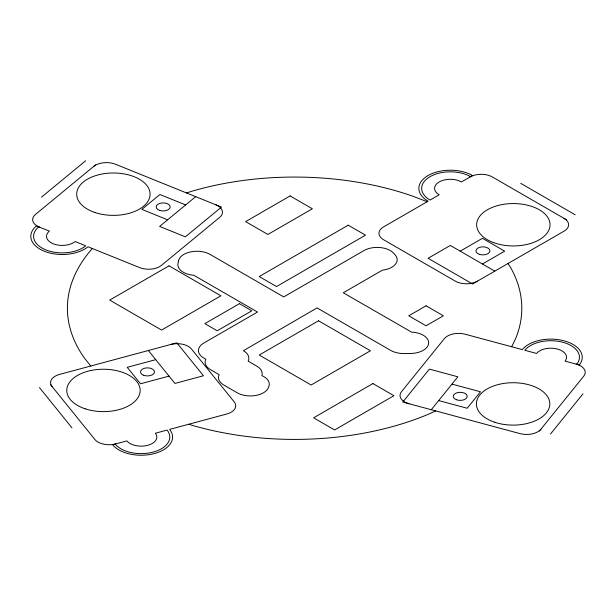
<?xml version="1.0" encoding="UTF-8"?>
<svg xmlns="http://www.w3.org/2000/svg" width="616" height="616" viewBox="0 0 616 616"><rect width="100%" height="100%" fill="white"/><g stroke="black" fill="none" stroke-linecap="round" stroke-linejoin="round"><path stroke-width="0.92" d="M511.673 346.746L515.523 338.854A227.196 131.169 0 0 0 510.687 267.698L508.007 263.509M431.292 409.717L457.88 376.8L429.375 369.123L402.779 402.048L519.996 433.602A15.731 9.078 0 0 0 540.894 429.206M539.423 431.038L583.737 376.168A15.731 9.078 0 0 0 576.129 364.102M550.504 434.018L583.005 393.786M92.346 248.502L92.169 248.687A227.196 131.169 0 0 0 84.7 358.435L90.752 366.012M41.503 197.151L85.609 160.784M95.634 164.834L35.482 214.422A15.731 9.078 0 0 0 39.347 227.073M195.703 196.666L159.613 226.419L185.385 236.837L221.475 207.084L115.531 164.256A15.731 9.078 0 0 0 93.624 166.489M460.198 251.159L482.443 238.315L504.689 251.159L482.443 263.995M435.712 410.911L428.151 414.352A227.196 131.169 0 0 1 191.46 425.109L188.766 424.239M186.525 192.954L191.46 191.36A227.196 131.169 0 0 1 413.313 196.389L427.165 201.732M155.733 359.652L127.219 367.329L140.517 383.791L169.03 376.114M451.975 384.115L480.488 391.791L467.19 408.254L438.677 400.577M185.678 204.928L159.906 194.517L141.865 209.394L167.637 219.812M520.759 183.376L575.128 214.768M566.481 219.766L492.33 176.954A15.731 9.078 0 0 0 470.085 176.954M494.802 271.132L450.319 245.445L428.074 258.289L472.557 283.976L564.01 231.177A15.731 9.078 0 0 0 564.01 218.334M148.348 350.512L174.936 383.429L203.449 375.752L176.854 342.835L59.644 374.389A15.731 9.078 0 0 0 52.037 386.455M50.558 384.63L94.879 439.501A15.731 9.078 0 0 0 115.777 443.89M39.47 387.61L71.972 427.851M38.777 226.842A28.659 16.547 0 0 0 45.815 249.888A28.659 16.547 0 0 0 85.732 245.823L75.137 241.541A15.731 9.078 0 0 1 53.23 243.774A15.731 9.078 0 0 1 49.372 231.123L36.483 225.918A31.455 18.164 0 0 0 44.213 251.213A31.455 18.164 0 0 0 88.026 246.746L139.562 267.583A15.731 9.078 0 0 0 161.469 265.357L219.612 217.417A15.731 9.078 0 0 0 215.746 204.766M115.146 444.059A28.659 16.547 0 0 0 153.238 452.067A28.659 16.547 0 0 0 167.098 430.076L155.378 433.233A15.731 9.078 0 0 1 147.771 445.299A15.731 9.078 0 0 1 126.865 440.902L112.612 444.744A31.455 18.164 0 0 0 154.416 453.53A31.455 18.164 0 0 0 169.631 429.39L226.657 414.037A15.731 9.078 0 0 0 234.265 401.971L191.422 348.933A15.731 9.078 0 0 0 170.524 344.536M576.761 364.272A28.659 16.547 0 0 0 562.901 342.28A28.659 16.547 0 0 0 524.809 350.281L536.528 353.438A15.731 9.078 0 0 1 557.434 349.049A15.731 9.078 0 0 1 565.041 361.115L579.294 364.949A31.455 18.164 0 0 0 564.079 340.817A31.455 18.164 0 0 0 522.276 349.603L465.249 334.249A15.731 9.078 0 0 0 444.352 338.646L401.509 391.684A15.731 9.078 0 0 0 409.116 403.75M470.585 176.669A28.659 16.547 0 0 0 430.045 176.669A28.659 16.547 0 0 0 430.045 200.069L439.193 194.787A15.731 9.078 0 0 1 439.193 181.951A15.731 9.078 0 0 1 461.438 181.951L472.557 175.529A31.455 18.164 0 0 0 428.074 175.529A31.455 18.164 0 0 0 428.074 201.209L383.583 226.896A15.731 9.078 0 0 0 383.583 239.74L455.262 281.119A15.731 9.078 0 0 0 477.5 281.119M178.555 260.722L178.001 263.463A18.526 10.695 0 0 0 192.469 275.152L193.832 275.283L257.511 312.043L203.873 343.004A18.526 10.695 0 0 0 203.873 358.135L205.821 359.259L205.482 360.044A18.526 10.695 0 0 0 210.549 369.692L219.165 374.667L218.826 375.452A18.526 10.695 0 0 0 223.893 385.1L237.245 392.808A18.526 10.695 0 0 0 267.975 388.519A37.922 21.899 0 0 0 268.846 386.44A18.526 10.695 0 0 0 262.739 376.022L261.869 375.637L262.108 374.736A18.526 10.695 0 0 0 256.764 366.127L248.148 361.145L248.494 360.36A18.526 10.695 0 0 0 243.42 350.712L317.071 307.908L390.729 350.427A18.526 10.695 0 0 0 404.188 353.561L410.51 353.484A18.526 10.695 0 0 0 428.659 343.104A18.526 10.695 0 0 0 411.596 332.132L343.274 292.777L382.405 270.185L384.068 269.947A18.526 10.695 0 0 0 395.734 255.594A50.889 29.383 0 0 0 393.447 253.037A18.526 10.695 0 0 0 364.033 250.543L283.707 296.92L210.056 254.393A18.526 10.695 0 0 0 190.868 251.852A18.526 10.695 0 0 0 178.555 260.722M169.007 265.85L109.686 300.1L161.592 330.068L220.913 295.819L169.007 265.85M290.113 195.934L245.63 221.621L267.875 234.457L312.358 208.778L290.113 195.934M348.202 225.186L259.221 276.553L276.522 286.548L365.504 235.173L348.202 225.186M239.447 303.665L204.843 323.646L217.202 330.777L251.805 310.803L239.447 303.665M318.541 320.79L259.221 355.039L311.126 385.008L370.447 350.758L318.541 320.79M426.056 305.805L408.755 315.8L426.056 325.787L443.358 315.8L426.056 305.805M372.919 383.575L313.598 417.825L334.603 429.953L393.924 395.711L372.919 383.575M159.575 210.379A6.992 4.035 0 0 0 170.185 207.015A6.992 4.035 0 0 0 159.837 203.388A6.992 4.035 0 0 0 159.575 210.379M95.026 212.528A36.698 21.19 0 0 0 150.081 194.179A36.698 21.19 0 0 0 95.026 175.829A36.698 21.19 0 0 0 95.026 212.528M143.674 375.275A6.992 4.035 0 0 0 154.47 372.11A6.992 4.035 0 0 0 144.329 368.291A6.992 4.035 0 0 0 143.674 375.275M85.1 408.778A36.698 21.19 0 0 0 140.155 390.429A36.698 21.19 0 0 0 85.1 372.079A36.698 21.19 0 0 0 85.1 408.778M456.456 399.761A6.992 4.035 0 0 0 467.197 396.527A6.992 4.035 0 0 0 456.987 392.777A6.992 4.035 0 0 0 456.456 399.761M494.763 422.268A36.698 21.19 0 0 0 549.818 403.919A36.698 21.19 0 0 0 494.763 385.562A36.698 21.19 0 0 0 494.763 422.268M479.448 254.362A6.992 4.035 0 0 0 489.928 250.874A6.992 4.035 0 0 0 479.448 247.378A6.992 4.035 0 0 0 479.448 254.362M493.624 242.627A36.698 21.19 0 0 0 550.011 225.679A36.698 21.19 0 0 0 496.396 205.96A36.698 21.19 0 0 0 493.624 242.627"/></g></svg>
